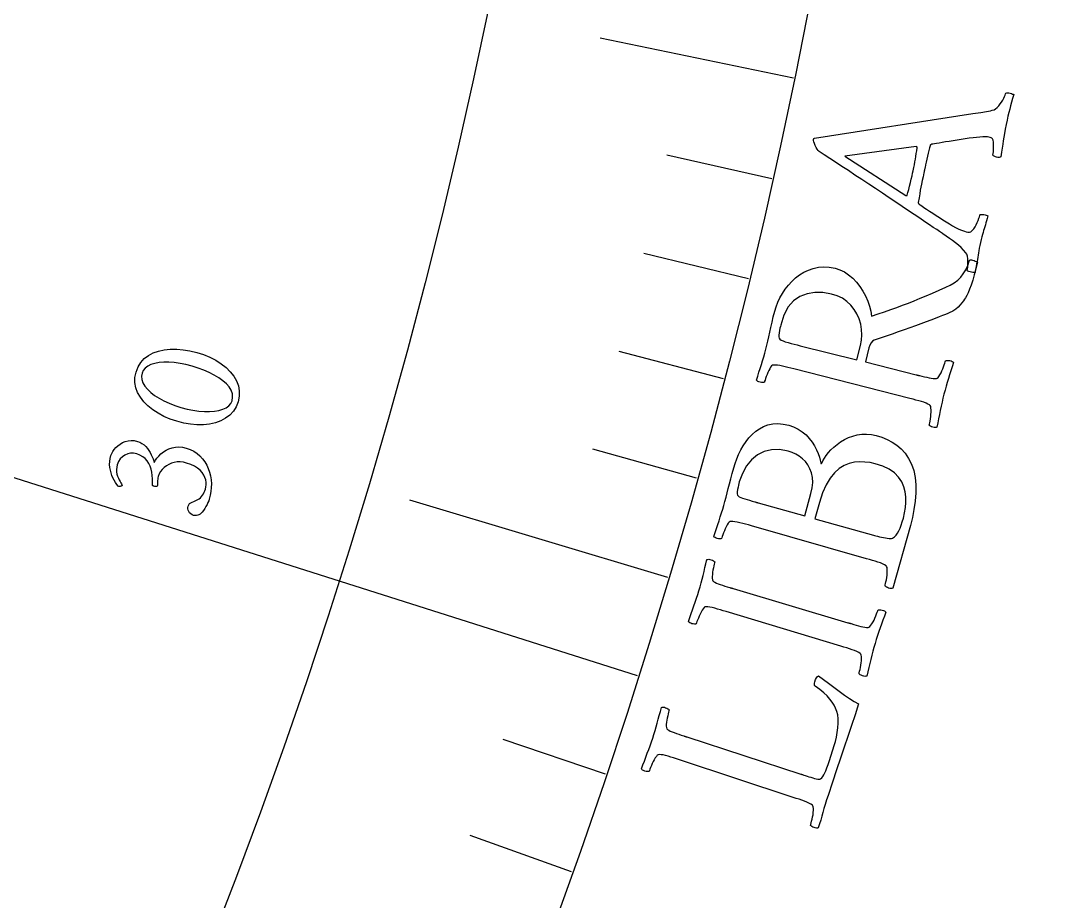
# Model space of a CAD drawing. Header units: millimetres. Extents: x -50 to 50, y -50 to 64.
# Drawn here: x 33.76 to 40.7, y -13.54 to -7.66 of the extents above; entities that cross this region are included whole.
import ezdxf

# ---------------------------------------------------------------- set-up
doc = ezdxf.new("R2010")
doc.units = ezdxf.units.MM
for name, color, linetype in [('ENGRAVE', 7, 'Continuous'), ('ENGRAVE_FINE', 8, 'Continuous'), ('TEXT', 5, 'Continuous')]:
    doc.layers.add(name, color=color, linetype=linetype)

msp = doc.modelspace()

# ---------------------------------------------------------------- linework, layer by layer
at = {"layer": 'ENGRAVE'}
for points in [[(38.9278, -8.0431), (37.6351, -7.776)], [(37.8839, -12.0362), (32.1656, -10.2195)], [(38.0869, -11.3776), (36.3622, -10.8624)]]:
    msp.add_lwpolyline(points, dxfattribs=at)
for radius in [49, 49, 47.6875, 45.25, 45.25, 43.325, 39.75, 39.75, 37.65]:
    msp.add_circle((0, 0), radius, dxfattribs=at)
at = {"layer": 'ENGRAVE_FINE'}
for points in [[(38.7829, -8.7149), (38.0804, -8.557)], [(38.6264, -9.3844), (37.9267, -9.2144)], [(38.4582, -10.0515), (37.7616, -9.8695)], [(38.2783, -10.716), (37.585, -10.5219)], [(37.6694, -12.6916), (36.9871, -12.4617)], [(37.4435, -13.3435), (36.7653, -13.1018)]]:
    msp.add_lwpolyline(points, dxfattribs=at)
at = {"layer": 'TEXT'}
for points in [[(39.9258, -9.0832), (39.9232, -9.0814), (39.9153, -9.0761), (39.9023, -9.0673), (39.884, -9.0549), (39.8612, -9.0396), (39.8347, -9.0219), (39.8044, -9.0017), (39.7703, -8.979), (39.7334, -8.9545), (39.6944, -8.9283), (39.6535, -8.9007), (39.6105, -8.8716), (39.5662, -8.8416), (39.5212, -8.8114), (39.4755, -8.7809), (39.4291, -8.7503), (39.3829, -8.7198), (39.3375, -8.69), (39.2932, -8.6607), (39.2498, -8.6321), (39.2082, -8.6047), (39.1691, -8.579), (39.1326, -8.5549), (39.0987, -8.5325), (39.092, -8.526), (39.0853, -8.5173), (39.0787, -8.5063), (39.072, -8.493), (39.0663, -8.4796), (39.0626, -8.4682), (39.061, -8.4587), (39.0614, -8.4513), (39.0618, -8.4497), (39.0623, -8.4484), (39.0628, -8.4475), (39.0633, -8.4469), (39.064, -8.4464), (39.0648, -8.4456), (39.0659, -8.4444), (39.0671, -8.4429), (40.1256, -8.2798), (40.1778, -8.2712), (40.2169, -8.2646), (40.2428, -8.26), (40.2556, -8.2573), (40.2668, -8.2535), (40.2777, -8.2473), (40.2884, -8.2387), (40.2989, -8.2277), (40.3087, -8.2154), (40.3174, -8.2029), (40.3251, -8.1902), (40.3317, -8.1772), (40.3371, -8.1653), (40.3412, -8.1557), (40.3439, -8.1484), (40.3454, -8.1435), (40.3514, -8.1413), (40.3584, -8.1407), (40.3665, -8.1414), (40.3757, -8.1437), (40.3844, -8.1464), (40.3911, -8.1487), (40.3957, -8.1507), (40.3984, -8.1522), (40.3912, -8.1786), (40.3843, -8.2037), (40.3779, -8.2273), (40.3718, -8.2495), (40.3659, -8.2722), (40.3599, -8.297), (40.3538, -8.324), (40.3475, -8.3532), (40.3413, -8.3841), (40.336, -8.4124), (40.3316, -8.438), (40.328, -8.4609), (40.3247, -8.4839), (40.321, -8.5096), (40.3167, -8.5381), (40.312, -8.5693), (40.3069, -8.5717), (40.3005, -8.5726), (40.293, -8.5722), (40.2843, -8.5704), (40.2758, -8.5676), (40.2689, -8.5644), (40.2636, -8.5606), (40.2598, -8.5563), (40.2615, -8.5465), (40.2628, -8.5342), (40.2638, -8.5193), (40.2645, -8.5019), (40.2644, -8.4846), (40.2631, -8.47), (40.2607, -8.4581), (40.257, -8.449), (40.2532, -8.4447), (40.2479, -8.4411), (40.2409, -8.4382), (40.2323, -8.4359), (40.2222, -8.4346), (40.2089, -8.4342), (40.1923, -8.4347), (40.1724, -8.4362), (40.1502, -8.4383), (40.1265, -8.441), (40.1014, -8.4443), (40.0748, -8.4481), (40.0476, -8.4522), (40.0208, -8.4564), (39.9943, -8.4606), (39.9682, -8.4649), (39.9435, -8.469), (39.921, -8.4727), (39.9007, -8.4761), (39.8828, -8.4791), (39.8681, -8.4815), (39.8576, -8.4833), (39.8514, -8.4843), (39.8493, -8.4847), (39.849, -8.4849), (39.8481, -8.4854), (39.8467, -8.4863), (39.8447, -8.4876), (39.8427, -8.4891), (39.8411, -8.4908), (39.84, -8.4925), (39.8394, -8.4943), (39.8354, -8.509), (39.8312, -8.5254), (39.827, -8.5434), (39.8226, -8.5631), (39.8183, -8.5834), (39.8141, -8.6029), (39.81, -8.6217), (39.8061, -8.6398), (39.8051, -8.6445), (39.804, -8.6492), (39.803, -8.6539), (39.802, -8.6585), (39.801, -8.6631), (39.8001, -8.6674), (39.7992, -8.6715), (39.7983, -8.6754), (39.7925, -8.7024), (39.7872, -8.7273), (39.7825, -8.7502), (39.7784, -8.7709), (39.7744, -8.7921), (39.7701, -8.8161), (39.7655, -8.8431), (39.7607, -8.8729), (39.7606, -8.874), (39.7609, -8.8754), (39.7614, -8.8771), (39.7622, -8.8791), (39.7631, -8.881), (39.7637, -8.8824), (39.7641, -8.8832), (39.7642, -8.8835), (39.7664, -8.8849), (39.7728, -8.8891), (39.7835, -8.8961), (39.7985, -8.9059), (39.8165, -8.9176), (39.8361, -8.9305), (39.8572, -8.9444), (39.88, -8.9595), (39.9031, -8.9747), (39.9256, -8.9892), (39.9475, -9.003), (39.9686, -9.0159), (39.9893, -9.0287), (40.0085, -9.0395), (40.0262, -9.0484), (40.0423, -9.0553), (40.057, -9.0608), (40.0701, -9.0653), (40.0817, -9.0688), (40.0918, -9.0714), (40.102, -9.0718), (40.1119, -9.0683), (40.1217, -9.0609), (40.1312, -9.0496), (40.14, -9.0361), (40.1479, -9.0222), (40.1548, -9.0077), (40.1606, -8.9928), (40.1654, -8.9791), (40.1691, -8.9682), (40.1716, -8.9602), (40.173, -8.955), (40.1763, -8.9539), (40.1815, -8.9534), (40.1886, -8.9536), (40.1977, -8.9545), (40.207, -8.956), (40.2149, -8.9579), (40.2213, -8.9602), (40.2263, -8.9629), (40.2215, -8.98), (40.217, -8.9958), (40.2128, -9.0103), (40.2089, -9.0235), (40.2051, -9.036), (40.2013, -9.0486), (40.1974, -9.0611), (40.1936, -9.0736), (40.1897, -9.0872), (40.1856, -9.1028), (40.1812, -9.1205), (40.1766, -9.1402), (40.1721, -9.1602), (40.1683, -9.1786), (40.1651, -9.1953), (40.1625, -9.2105), (40.1602, -9.2249), (40.1579, -9.2392), (40.1555, -9.2536), (40.1532, -9.268), (40.1507, -9.2833), (40.1477, -9.3005), (40.1442, -9.3195), (40.1403, -9.3405), (40.1371, -9.3415), (40.132, -9.3415), (40.125, -9.3407), (40.1161, -9.3388), (40.107, -9.3365), (40.0992, -9.3339), (40.0929, -9.3312), (40.088, -9.3283), (40.0898, -9.3183), (40.0912, -9.305), (40.0922, -9.2886), (40.0929, -9.2689), (40.0923, -9.2493), (40.0897, -9.2327), (40.085, -9.2193), (40.0782, -9.209), (40.063, -9.1912), (40.0465, -9.1742), (40.0287, -9.1581), (40.0096, -9.1428), (39.9896, -9.1279), (39.9689, -9.113), (39.9477, -9.0981), (39.9258, -9.0832)], [(39.2687, -8.5638), (39.6785, -8.8271), (39.6787, -8.8271), (39.6794, -8.8271), (39.6807, -8.8271), (39.6824, -8.827), (39.6842, -8.8269), (39.6855, -8.8265), (39.6863, -8.8259), (39.6868, -8.8251), (39.6918, -8.8067), (39.6971, -8.7865), (39.7026, -8.7645), (39.7084, -8.7408), (39.7139, -8.7174), (39.7188, -8.6964), (39.7231, -8.6779), (39.7267, -8.6617), (39.7311, -8.6407), (39.7351, -8.6208), (39.7386, -8.6018), (39.7416, -8.5838), (39.7445, -8.5659), (39.7475, -8.5472), (39.7507, -8.5277), (39.7541, -8.5074), (39.7542, -8.5056), (39.7536, -8.5041), (39.7523, -8.5028), (39.7504, -8.5017), (39.7485, -8.5009), (39.7471, -8.5003), (39.7462, -8.4999), (39.7459, -8.4998)], [(38.8011, -9.5996), (38.8098, -9.5696), (38.8213, -9.5398), (38.8353, -9.5101), (38.8521, -9.4806), (38.8711, -9.452), (38.8922, -9.4253), (38.9152, -9.4003), (38.9403, -9.3772), (38.9673, -9.3565), (38.9961, -9.339), (39.0267, -9.3247), (39.0592, -9.3136), (39.0932, -9.3065), (39.1288, -9.304), (39.1658, -9.3062), (39.2043, -9.3132), (39.2362, -9.3231), (39.2666, -9.3375), (39.2954, -9.3562), (39.3227, -9.3794), (39.348, -9.4058), (39.3707, -9.4344), (39.391, -9.465), (39.4088, -9.4978), (39.4236, -9.5316), (39.4349, -9.5652), (39.4429, -9.5986), (39.4474, -9.6318), (39.4925, -9.6175), (39.5358, -9.6032), (39.5774, -9.5889), (39.6173, -9.5747), (39.6563, -9.5602), (39.6952, -9.5452), (39.7342, -9.5296), (39.7731, -9.5135), (39.8131, -9.4966), (39.8552, -9.4787), (39.8993, -9.4597), (39.9456, -9.4397), (39.9748, -9.4254), (40.001, -9.4094), (40.0241, -9.3919), (40.0441, -9.3727), (40.0617, -9.3506), (40.0776, -9.3242), (40.0918, -9.2935), (40.1041, -9.2586), (40.1094, -9.2566), (40.116, -9.2564), (40.1239, -9.258), (40.1331, -9.2613), (40.1419, -9.2652), (40.1487, -9.2684), (40.1534, -9.2709), (40.1561, -9.2726), (40.1454, -9.3168), (40.1348, -9.3569), (40.1242, -9.3929), (40.1137, -9.4248), (40.1036, -9.4525), (40.094, -9.4761), (40.0851, -9.4954), (40.0767, -9.5105), (40.07, -9.5198), (40.0618, -9.5308), (40.0521, -9.5434), (40.0408, -9.5576), (40.0273, -9.5722), (40.0107, -9.5857), (39.991, -9.5983), (39.9682, -9.6098), (39.9573, -9.6144), (39.9424, -9.6205), (39.9234, -9.6281), (39.9004, -9.6371), (39.8739, -9.6474), (39.8449, -9.6584), (39.8131, -9.6703), (39.7787, -9.6829), (39.7423, -9.6962), (39.7047, -9.7099), (39.6658, -9.724), (39.6258, -9.7385), (39.5853, -9.7529), (39.5454, -9.767), (39.5058, -9.7806), (39.4668, -9.7938), (39.4548, -9.8004), (39.4447, -9.811), (39.4367, -9.8255), (39.4306, -9.8439), (39.4069, -9.9383), (39.7456, -10.0238), (39.7484, -10.0245), (39.7512, -10.0252), (39.754, -10.0259), (39.7568, -10.0266), (39.7596, -10.0273), (39.7624, -10.028), (39.7652, -10.0287), (39.7679, -10.0294), (39.7852, -10.0337), (39.8017, -10.0377), (39.8175, -10.0413), (39.8324, -10.0446), (39.8464, -10.0474), (39.8592, -10.0492), (39.8709, -10.0501), (39.8815, -10.05), (39.8869, -10.0479), (39.8927, -10.0429), (39.899, -10.035), (39.9058, -10.0243), (39.9126, -10.0118), (39.9189, -9.9987), (39.9248, -9.9849), (39.9301, -9.9706), (39.9348, -9.957), (39.9385, -9.9458), (39.9413, -9.9367), (39.9432, -9.93), (39.9483, -9.9286), (39.9546, -9.9281), (39.9621, -9.9285), (39.9709, -9.9299), (39.9795, -9.9321), (39.9865, -9.935), (39.9917, -9.9386), (39.9954, -9.943), (39.9866, -9.9704), (39.9781, -9.9973), (39.9699, -10.0236), (39.9618, -10.0493), (39.9541, -10.075), (39.9466, -10.1011), (39.9393, -10.1277), (39.9322, -10.1547), (39.9257, -10.1811), (39.9194, -10.2078), (39.9134, -10.2349), (39.9077, -10.2623), (39.9021, -10.29), (39.8966, -10.3179), (39.8911, -10.3461), (39.8856, -10.3746), (39.8803, -10.3767), (39.874, -10.3773), (39.8665, -10.3765), (39.8579, -10.3744), (39.8495, -10.3714), (39.8426, -10.3682), (39.8373, -10.3647), (39.8336, -10.361), (39.8352, -10.3542), (39.837, -10.345), (39.8391, -10.3333), (39.8415, -10.3191), (39.8436, -10.3039), (39.8451, -10.2889), (39.8459, -10.274), (39.846, -10.2594), (39.8452, -10.2464), (39.8435, -10.2365), (39.8406, -10.2298), (39.8367, -10.2261), (39.8256, -10.2197), (39.8127, -10.2137), (39.7979, -10.2081), (39.7813, -10.2029), (39.7633, -10.1979), (39.7447, -10.1928), (39.7254, -10.1876), (39.7053, -10.1824), (38.9295, -9.9854), (38.9093, -9.9803), (38.8897, -9.9754), (38.8706, -9.9709), (38.8521, -9.9665), (38.8346, -9.963), (38.8187, -9.9606), (38.8043, -9.9596), (38.7915, -9.9597), (38.7856, -9.9608), (38.7796, -9.9652), (38.7736, -9.9728), (38.7675, -9.9837), (38.7614, -9.9963), (38.7557, -10.0093), (38.7502, -10.0225), (38.745, -10.0361), (38.7404, -10.0488), (38.7367, -10.0595), (38.7339, -10.068), (38.732, -10.0745), (38.727, -10.0758), (38.7207, -10.0762), (38.7132, -10.0756), (38.7044, -10.0741), (38.6958, -10.0718), (38.6889, -10.0689), (38.6836, -10.0653), (38.68, -10.061), (38.6881, -10.0342), (38.6961, -10.0077), (38.7041, -9.9816), (38.7122, -9.9558), (38.7201, -9.9303), (38.7275, -9.9048), (38.7346, -9.8792), (38.7413, -9.8538), (38.748, -9.8268), (38.7547, -9.7988), (38.7614, -9.7697), (38.7682, -9.7395), (38.7753, -9.7077), (38.7831, -9.6738), (38.7917, -9.6377), (38.8011, -9.5996)], [(39.1809, -9.4848), (39.1229, -9.475), (39.0684, -9.4743), (39.0173, -9.4829), (38.9697, -9.5006), (38.9272, -9.5293), (38.8917, -9.5709), (38.863, -9.6254), (38.8412, -9.6928), (38.839, -9.7022), (38.8365, -9.7137), (38.8336, -9.7275), (38.8305, -9.7435), (38.8283, -9.759), (38.8284, -9.7713), (38.8308, -9.7805), (38.8355, -9.7865), (38.8445, -9.7922), (38.8567, -9.7979), (38.8719, -9.8035), (38.8902, -9.809), (38.9102, -9.8145), (38.9303, -9.8198), (38.9505, -9.8251), (38.9709, -9.8303), (39.3511, -9.9242), (39.3752, -9.8281), (39.3818, -9.7928), (39.3841, -9.7574), (39.3821, -9.7217), (39.3758, -9.6859), (39.3654, -9.651), (39.3509, -9.6182), (39.3325, -9.5876), (39.31, -9.5591), (39.2836, -9.5338), (39.2533, -9.5131), (39.2191, -9.4967), (39.1809, -9.4848)], [(34.5326, -10.0067), (34.5458, -9.9721), (34.5639, -9.942), (34.587, -9.9164), (34.6152, -9.8954), (34.6473, -9.8787), (34.6824, -9.8661), (34.7204, -9.8577), (34.7615, -9.8534), (34.8045, -9.8531), (34.8485, -9.8566), (34.8933, -9.8639), (34.939, -9.8751), (34.9838, -9.8896), (35.0258, -9.9069), (35.065, -9.9272), (35.1014, -9.9503), (35.134, -9.9759), (35.1619, -10.0035), (35.1852, -10.0332), (35.2038, -10.0648), (35.2166, -10.098), (35.2227, -10.1324), (35.2221, -10.1678), (35.2147, -10.2044), (35.2017, -10.2383), (35.1834, -10.268), (35.16, -10.2935), (35.1313, -10.3148), (35.0986, -10.3319), (35.0631, -10.3448), (35.0246, -10.3535), (34.9832, -10.3579), (34.9401, -10.3583), (34.8961, -10.3546), (34.8513, -10.3469), (34.8057, -10.3352), (34.7611, -10.3202), (34.7193, -10.3023), (34.6804, -10.2816), (34.6442, -10.2581), (34.6119, -10.2323), (34.5843, -10.2045), (34.5614, -10.1749), (34.5433, -10.1433), (34.5308, -10.1104), (34.5249, -10.0767), (34.5255, -10.0421), (34.5326, -10.0067)], [(34.5732, -10.0127), (34.5696, -10.0346), (34.5715, -10.0564), (34.5789, -10.0783), (34.5919, -10.1), (34.6096, -10.1214), (34.6312, -10.1419), (34.6569, -10.1617), (34.6865, -10.1807), (34.7193, -10.1985), (34.7547, -10.2148), (34.7926, -10.2294), (34.8331, -10.2425), (34.8737, -10.2533), (34.9133, -10.2614), (34.9518, -10.2668), (34.9893, -10.2696), (35.0247, -10.2697), (35.0572, -10.2673), (35.0866, -10.2622), (35.1131, -10.2546), (35.1356, -10.2443), (35.1534, -10.2313), (35.1663, -10.2157), (35.1744, -10.1974), (35.1784, -10.1737), (35.1765, -10.1505), (35.1687, -10.1278), (35.155, -10.1057), (35.1364, -10.0843), (35.1136, -10.0639), (35.0867, -10.0445), (35.0557, -10.026), (35.0217, -10.0088), (34.9856, -9.9932), (34.9474, -9.9791), (34.9072, -9.9666), (34.8661, -9.956), (34.8266, -9.9481), (34.7885, -9.9429), (34.752, -9.9403), (34.7177, -9.9404), (34.6864, -9.9431), (34.6579, -9.9483), (34.6324, -9.956), (34.6107, -9.9664), (34.5936, -9.9792), (34.5811, -9.9947), (34.5732, -10.0127)], [(38.5271, -10.6461), (38.5363, -10.6162), (38.5473, -10.5864), (38.5601, -10.5565), (38.5748, -10.5267), (38.5912, -10.4978), (38.6094, -10.4709), (38.6292, -10.4458), (38.6508, -10.4226), (38.6741, -10.402), (38.6995, -10.3846), (38.7269, -10.3704), (38.7562, -10.3593), (38.7876, -10.3523), (38.8212, -10.3503), (38.8569, -10.3532), (38.8948, -10.3611), (38.9277, -10.3721), (38.958, -10.3866), (38.9856, -10.4046), (39.0105, -10.4263), (39.0325, -10.4501), (39.0517, -10.4747), (39.0679, -10.4999), (39.0811, -10.5259), (39.0917, -10.5511), (39.0999, -10.5741), (39.1058, -10.5948), (39.1092, -10.6133), (39.1105, -10.6159), (39.1121, -10.6171), (39.1142, -10.6169), (39.1166, -10.6153), (39.1234, -10.5987), (39.1328, -10.5812), (39.1449, -10.5631), (39.1597, -10.5441), (39.1769, -10.5251), (39.1963, -10.5068), (39.2179, -10.4892), (39.2416, -10.4723), (39.2671, -10.4569), (39.294, -10.444), (39.3224, -10.4336), (39.3523, -10.4256), (39.3832, -10.4208), (39.4148, -10.4199), (39.4472, -10.4229), (39.4802, -10.4297), (39.5181, -10.4415), (39.5536, -10.4563), (39.5869, -10.4741), (39.6178, -10.495), (39.6463, -10.5196), (39.672, -10.549), (39.695, -10.583), (39.7152, -10.6217), (39.7306, -10.6635), (39.7406, -10.7095), (39.745, -10.7595), (39.7439, -10.8136), (39.7389, -10.8693), (39.7314, -10.9241), (39.7214, -10.978), (39.7091, -11.0309), (39.5902, -11.4501), (39.5849, -11.452), (39.5785, -11.4525), (39.5711, -11.4515), (39.5625, -11.4491), (39.5542, -11.4459), (39.5475, -11.4425), (39.5423, -11.4389), (39.5386, -11.4352), (39.5404, -11.4284), (39.5425, -11.4192), (39.5449, -11.4075), (39.5476, -11.3935), (39.5502, -11.3783), (39.5521, -11.3633), (39.5533, -11.3485), (39.5538, -11.3339), (39.5534, -11.3209), (39.5519, -11.311), (39.5492, -11.3041), (39.5454, -11.3003), (39.5345, -11.2936), (39.5217, -11.2873), (39.5071, -11.2813), (39.4906, -11.2756), (39.4728, -11.2701), (39.4543, -11.2645), (39.4351, -11.2589), (39.4152, -11.2531), (38.6456, -11.0334), (38.6255, -11.0277), (38.6061, -11.0223), (38.5871, -11.0172), (38.5687, -11.0124), (38.5513, -11.0084), (38.5355, -11.0056), (38.5211, -11.0042), (38.5083, -11.004), (38.5024, -11.0049), (38.4963, -11.0091), (38.4901, -11.0166), (38.4836, -11.0272), (38.4772, -11.0398), (38.4711, -11.0528), (38.4652, -11.0662), (38.4595, -11.08), (38.4544, -11.093), (38.4504, -11.1038), (38.4473, -11.1124), (38.4452, -11.1189), (38.4402, -11.1201), (38.4339, -11.1203), (38.4263, -11.1195), (38.4176, -11.1178), (38.4091, -11.1153), (38.4023, -11.1121), (38.3971, -11.1084), (38.3936, -11.104), (38.4024, -11.0773), (38.4112, -11.0509), (38.42, -11.0248), (38.4289, -10.9989), (38.4375, -10.9731), (38.4458, -10.9475), (38.4536, -10.922), (38.461, -10.8967), (38.4684, -10.87), (38.4758, -10.8423), (38.4832, -10.8137), (38.4907, -10.7841), (38.4985, -10.7529), (38.5072, -10.7195), (38.5168, -10.6839), (38.5271, -10.6461)], [(34.3649, -10.5645), (34.3701, -10.5511), (34.3774, -10.5377), (34.3869, -10.5242), (34.3985, -10.5107), (34.4119, -10.4979), (34.4269, -10.4869), (34.4433, -10.4775), (34.4611, -10.4698), (34.4801, -10.4645), (34.4998, -10.4627), (34.5203, -10.4642), (34.5416, -10.4691), (34.5577, -10.4751), (34.5724, -10.483), (34.5859, -10.4927), (34.5981, -10.5043), (34.609, -10.5172), (34.6188, -10.5305), (34.6273, -10.5444), (34.6346, -10.5588), (34.6409, -10.573), (34.6463, -10.5863), (34.6508, -10.5986), (34.6544, -10.61), (34.6623, -10.5957), (34.6723, -10.5814), (34.6845, -10.5673), (34.6989, -10.5532), (34.7152, -10.54), (34.733, -10.5287), (34.7524, -10.5193), (34.7734, -10.5117), (34.7957, -10.5069), (34.819, -10.5056), (34.8434, -10.508), (34.8688, -10.514), (34.8948, -10.5234), (34.9186, -10.5354), (34.9402, -10.5498), (34.9596, -10.5668), (34.9769, -10.5858), (34.992, -10.6062), (35.0048, -10.628), (35.0155, -10.6512), (35.0239, -10.6754), (35.0302, -10.7003), (35.0342, -10.7257), (35.0361, -10.7518), (35.0358, -10.778), (35.0334, -10.8038), (35.0288, -10.8293), (35.0221, -10.8544), (35.0184, -10.8653), (35.0135, -10.8772), (35.0074, -10.8901), (35.0002, -10.9041), (34.9921, -10.9181), (34.9834, -10.9311), (34.974, -10.9431), (34.9639, -10.954), (34.961, -10.9558), (34.9568, -10.9578), (34.9514, -10.9599), (34.9448, -10.9623), (34.9376, -10.9642), (34.9306, -10.965), (34.9238, -10.9646), (34.9173, -10.9632), (34.9068, -10.9589), (34.8979, -10.9534), (34.8906, -10.9464), (34.8849, -10.9382), (34.8809, -10.9293), (34.8789, -10.9204), (34.8788, -10.9117), (34.8805, -10.903), (34.8848, -10.8931), (34.8907, -10.885), (34.8984, -10.8787), (34.9078, -10.8742), (34.9179, -10.8704), (34.9275, -10.8665), (34.9367, -10.8623), (34.9454, -10.858), (34.9548, -10.8522), (34.9634, -10.8453), (34.971, -10.8373), (34.9777, -10.8282), (34.9835, -10.8185), (34.9886, -10.8086), (34.9929, -10.7985), (34.9965, -10.7883), (34.9999, -10.7739), (35.0013, -10.7588), (35.0008, -10.743), (34.9983, -10.7266), (34.9935, -10.71), (34.9856, -10.6938), (34.9749, -10.678), (34.9613, -10.6625), (34.9443, -10.648), (34.9235, -10.635), (34.8989, -10.6236), (34.8705, -10.6136), (34.8492, -10.6084), (34.8284, -10.6061), (34.8082, -10.6066), (34.7885, -10.6098), (34.7697, -10.6155), (34.7521, -10.623), (34.7358, -10.6325), (34.7208, -10.6439), (34.7075, -10.6568), (34.6965, -10.671), (34.6878, -10.6863), (34.6814, -10.7029), (34.679, -10.7117), (34.6774, -10.7207), (34.6763, -10.7299), (34.676, -10.7395), (34.6759, -10.7486), (34.6757, -10.7566), (34.6754, -10.7635), (34.675, -10.7692), (34.6696, -10.7707), (34.6641, -10.7711), (34.6584, -10.7707), (34.6525, -10.7693), (34.6491, -10.7681), (34.6462, -10.7668), (34.644, -10.7653), (34.6424, -10.7638), (34.6434, -10.7415), (34.6429, -10.7193), (34.6411, -10.6973), (34.6379, -10.6754), (34.633, -10.6543), (34.6261, -10.6346), (34.6172, -10.6163), (34.6063, -10.5994), (34.5931, -10.5843), (34.5772, -10.5716), (34.5586, -10.5612), (34.5372, -10.5531), (34.5165, -10.5487), (34.4964, -10.5485), (34.477, -10.5524), (34.4582, -10.5605), (34.4412, -10.5721), (34.4271, -10.5868), (34.4159, -10.6046), (34.4075, -10.6254), (34.4036, -10.6417), (34.4019, -10.6575), (34.4025, -10.6729), (34.4054, -10.6878), (34.4096, -10.7019), (34.4144, -10.7147), (34.4197, -10.7264), (34.4256, -10.7368), (34.4311, -10.7458), (34.4354, -10.7532), (34.4385, -10.7589), (34.4404, -10.7631), (34.4393, -10.7651), (34.4372, -10.7668), (34.4342, -10.7682), (34.4302, -10.7693), (34.4259, -10.7699), (34.4217, -10.7701), (34.4177, -10.7697), (34.4138, -10.7688), (34.4042, -10.7564), (34.3951, -10.7429), (34.3866, -10.7284), (34.3787, -10.7128), (34.3716, -10.6963), (34.3658, -10.6792), (34.3612, -10.6613), (34.3579, -10.6427), (34.3563, -10.6237), (34.3569, -10.6043), (34.3598, -10.5845), (34.3649, -10.5645)], [(39.0016, -10.9668), (39.043, -10.8182), (39.0517, -10.7793), (39.0553, -10.7431), (39.0539, -10.7098), (39.0474, -10.6793), (39.0369, -10.6516), (39.0233, -10.6267), (39.0065, -10.6045), (38.9866, -10.585), (38.9646, -10.5682), (38.9415, -10.5543), (38.9172, -10.5431), (38.8919, -10.5347), (38.8338, -10.5241), (38.78, -10.5247), (38.7304, -10.5366), (38.6852, -10.5597), (38.6453, -10.5926), (38.6119, -10.6336), (38.5851, -10.6829), (38.5647, -10.7404), (38.5622, -10.7496), (38.5594, -10.7611), (38.5562, -10.7748), (38.5526, -10.7907), (38.55, -10.8061), (38.5498, -10.8185), (38.552, -10.8277), (38.5565, -10.8338), (38.5642, -10.8386), (38.5742, -10.8434), (38.5864, -10.8483), (38.6009, -10.8531), (38.6167, -10.858), (38.633, -10.8629), (38.6498, -10.8678), (38.6672, -10.8727), (38.6707, -10.8737), (38.6741, -10.8747), (38.6772, -10.8755), (38.6801, -10.8764), (38.6829, -10.8771), (38.6856, -10.8779), (38.6884, -10.8787), (38.6912, -10.8795)], [(39.0699, -10.986), (39.4617, -11.0961), (39.469, -11.0981), (39.4781, -11.1005), (39.489, -11.1033), (39.5016, -11.1064), (39.515, -11.1094), (39.5282, -11.1121), (39.5411, -11.1143), (39.5538, -11.116), (39.5653, -11.1171), (39.5748, -11.1174), (39.5823, -11.1169), (39.5878, -11.1155), (39.601, -11.1071), (39.6127, -11.0962), (39.6228, -11.0826), (39.6314, -11.0665), (39.6391, -11.0482), (39.6467, -11.0279), (39.654, -11.0056), (39.661, -10.9815), (39.6693, -10.9468), (39.6748, -10.9118), (39.6777, -10.8764), (39.6779, -10.8407), (39.674, -10.8056), (39.6646, -10.7718), (39.6497, -10.7394), (39.6293, -10.7085), (39.6022, -10.6802), (39.5672, -10.6558), (39.5243, -10.6353), (39.4736, -10.6187), (39.4391, -10.6111), (39.4044, -10.607), (39.3694, -10.6063), (39.3341, -10.6089), (39.2992, -10.6165), (39.2653, -10.6307), (39.2325, -10.6514), (39.2008, -10.6787), (39.1711, -10.7141), (39.1445, -10.759), (39.1209, -10.8135), (39.1003, -10.8776)], [(38.2949, -11.4665), (38.3025, -11.4405), (38.3096, -11.4148), (38.3163, -11.3893), (38.3225, -11.364), (38.3286, -11.3386), (38.3349, -11.3126), (38.3415, -11.2861), (38.3484, -11.2591), (38.3537, -11.2572), (38.3601, -11.2569), (38.3675, -11.2579), (38.3761, -11.2603), (38.3844, -11.2636), (38.3911, -11.2669), (38.3963, -11.2705), (38.4, -11.2742), (38.3983, -11.2808), (38.3962, -11.2897), (38.3938, -11.301), (38.3911, -11.3147), (38.3885, -11.3294), (38.3863, -11.3437), (38.3846, -11.3576), (38.3834, -11.3713), (38.3831, -11.3835), (38.3844, -11.3931), (38.3871, -11.4003), (38.3914, -11.405), (38.4005, -11.4104), (38.4113, -11.4156), (38.4235, -11.4207), (38.4373, -11.4256), (38.4523, -11.4304), (38.468, -11.4354), (38.4843, -11.4405), (38.5015, -11.4456), (38.5042, -11.4464), (38.507, -11.4472), (38.5097, -11.4481), (38.5125, -11.4489), (38.5153, -11.4497), (38.518, -11.4505), (38.5208, -11.4514), (38.5235, -11.4522), (39.2907, -11.6802), (39.2935, -11.6811), (39.2962, -11.6819), (39.299, -11.6827), (39.3018, -11.6835), (39.3045, -11.6843), (39.3073, -11.6852), (39.31, -11.686), (39.3128, -11.6868), (39.3299, -11.6918), (39.3462, -11.6965), (39.3618, -11.7008), (39.3766, -11.7047), (39.3904, -11.708), (39.4032, -11.7104), (39.4148, -11.7118), (39.4254, -11.7122), (39.4308, -11.7103), (39.4369, -11.7055), (39.4435, -11.6979), (39.4508, -11.6875), (39.4581, -11.6753), (39.4649, -11.6624), (39.4713, -11.649), (39.4773, -11.6348), (39.4825, -11.6215), (39.4868, -11.6104), (39.4899, -11.6015), (39.4921, -11.5948), (39.4972, -11.5936), (39.5035, -11.5934), (39.511, -11.5942), (39.5198, -11.5959), (39.5283, -11.5985), (39.5351, -11.6017), (39.5402, -11.6055), (39.5436, -11.61), (39.5338, -11.637), (39.5241, -11.6635), (39.5148, -11.6895), (39.5057, -11.7149), (39.4969, -11.7402), (39.4882, -11.766), (39.4799, -11.7922), (39.4717, -11.8189), (39.4641, -11.845), (39.4567, -11.8715), (39.4495, -11.8982), (39.4427, -11.9254), (39.4359, -11.9528), (39.4292, -11.9805), (39.4225, -12.0084), (39.4159, -12.0366), (39.4105, -12.0385), (39.4042, -12.0389), (39.3967, -12.0378), (39.3882, -12.0353), (39.3799, -12.0319), (39.3732, -12.0284), (39.3681, -12.0247), (39.3645, -12.0209), (39.3664, -12.0142), (39.3686, -12.005), (39.3712, -11.9934), (39.3741, -11.9794), (39.3769, -11.9643), (39.379, -11.9493), (39.3804, -11.9345), (39.3811, -11.9199), (39.3809, -11.9069), (39.3796, -11.897), (39.377, -11.8901), (39.3733, -11.8862), (39.3624, -11.8794), (39.3498, -11.8728), (39.3352, -11.8666), (39.3188, -11.8607), (39.3012, -11.8549), (39.2827, -11.8491), (39.2636, -11.8431), (39.2438, -11.8371), (38.4775, -11.6059), (38.4576, -11.6), (38.4381, -11.5943), (38.4193, -11.5889), (38.401, -11.5838), (38.3837, -11.5795), (38.3678, -11.5765), (38.3535, -11.5749), (38.3406, -11.5745), (38.3347, -11.5753), (38.3286, -11.5794), (38.3223, -11.5868), (38.3157, -11.5974), (38.3091, -11.6098), (38.3027, -11.6227), (38.2966, -11.636), (38.2907, -11.6498), (38.2855, -11.6627), (38.2813, -11.6734), (38.2781, -11.682), (38.2759, -11.6885), (38.2708, -11.6896), (38.2645, -11.6897), (38.257, -11.6888), (38.2483, -11.687), (38.2398, -11.6843), (38.233, -11.6811), (38.2279, -11.6772), (38.2245, -11.6728), (38.2337, -11.6463), (38.2429, -11.62), (38.2521, -11.594), (38.2613, -11.5682), (38.2704, -11.5426), (38.279, -11.5171), (38.2872, -11.4918), (38.2949, -11.4665)], [(38.9758, -12.6916), (38.9779, -12.6922), (38.9804, -12.6931), (38.9833, -12.694), (38.9868, -12.6951), (38.9956, -12.698), (39.0057, -12.7013), (39.017, -12.705), (39.0296, -12.7091), (39.0426, -12.7132), (39.0551, -12.7169), (39.0671, -12.7202), (39.0786, -12.723), (39.0888, -12.7251), (39.0968, -12.7259), (39.1028, -12.7256), (39.1065, -12.724), (39.1155, -12.7162), (39.1235, -12.7069), (39.1305, -12.6962), (39.1367, -12.684), (39.1428, -12.6692), (39.1498, -12.6504), (39.1577, -12.6277), (39.1665, -12.6012), (39.1989, -12.4999), (39.2066, -12.4733), (39.2131, -12.4449), (39.2186, -12.4147), (39.2229, -12.3828), (39.2254, -12.3514), (39.2251, -12.3225), (39.2221, -12.2962), (39.2164, -12.2725), (39.2084, -12.2521), (39.198, -12.2316), (39.1851, -12.2109), (39.1697, -12.1902), (39.1511, -12.1692), (39.1286, -12.1479), (39.1021, -12.1263), (39.0717, -12.1043), (39.0679, -12.0999), (39.066, -12.0935), (39.0663, -12.0853), (39.0687, -12.0752), (39.0741, -12.0603), (39.0799, -12.0486), (39.0864, -12.04), (39.0933, -12.0346), (39.1265, -12.0592), (39.1607, -12.0848), (39.1958, -12.1113), (39.2319, -12.1388), (39.2673, -12.165), (39.3006, -12.1877), (39.3317, -12.2067), (39.3607, -12.2223), (39.3378, -12.2951), (39.3143, -12.3675), (39.2903, -12.4395), (39.2658, -12.5111), (39.2405, -12.5848), (39.214, -12.6633), (39.1863, -12.7464), (39.1574, -12.8342), (39.1476, -12.8647), (39.1386, -12.8937), (39.1304, -12.9213), (39.1232, -12.9473), (39.1161, -12.9727), (39.1085, -12.9985), (39.1003, -13.0246), (39.0917, -13.0511), (39.0863, -13.0528), (39.0799, -13.053), (39.0725, -13.0517), (39.0641, -13.049), (39.0559, -13.0454), (39.0493, -13.0418), (39.0442, -13.038), (39.0407, -13.0341), (39.0428, -13.0273), (39.0452, -13.0182), (39.0481, -13.0067), (39.0514, -12.9928), (39.0546, -12.9777), (39.0571, -12.9628), (39.0589, -12.9481), (39.06, -12.9335), (39.0601, -12.9205), (39.059, -12.9105), (39.0566, -12.9036), (39.053, -12.8996), (39.0424, -12.8925), (39.0298, -12.8856), (39.0155, -12.879), (38.9992, -12.8727), (38.9817, -12.8665), (38.9635, -12.8601), (38.9445, -12.8537), (38.9248, -12.8471), (38.1648, -12.5963), (38.145, -12.5898), (38.1257, -12.5836), (38.107, -12.5778), (38.0888, -12.5722), (38.0716, -12.5675), (38.0559, -12.5641), (38.0416, -12.562), (38.0288, -12.5613), (38.0228, -12.562), (38.0166, -12.566), (38.0101, -12.5731), (38.0032, -12.5836), (37.9963, -12.5958), (37.9896, -12.6085), (37.9832, -12.6217), (37.9769, -12.6353), (37.9714, -12.648), (37.9669, -12.6587), (37.9635, -12.6672), (37.9611, -12.6736), (37.956, -12.6746), (37.9497, -12.6745), (37.9422, -12.6734), (37.9336, -12.6714), (37.9251, -12.6685), (37.9184, -12.6651), (37.9134, -12.6611), (37.9101, -12.6566), (37.92, -12.6303), (37.9298, -12.6043), (37.9397, -12.5785), (37.9496, -12.553), (37.9593, -12.5276), (37.9686, -12.5024), (37.9775, -12.4772), (37.9859, -12.4522), (37.9941, -12.4264), (38.0019, -12.4009), (38.0092, -12.3755), (38.016, -12.3504), (38.0228, -12.3251), (38.0298, -12.2994), (38.0371, -12.273), (38.0447, -12.2462), (38.05, -12.2445), (38.0564, -12.2443), (38.0638, -12.2455), (38.0723, -12.2482), (38.0805, -12.2516), (38.0872, -12.2552), (38.0923, -12.2589), (38.0959, -12.2627), (38.0939, -12.2692), (38.0916, -12.2781), (38.089, -12.2893), (38.0859, -12.3029), (38.0829, -12.3175), (38.0804, -12.3318), (38.0783, -12.3457), (38.0767, -12.3593), (38.0762, -12.3714), (38.0772, -12.3812), (38.0798, -12.3884), (38.0839, -12.3932), (38.0929, -12.3988), (38.1035, -12.4043), (38.1156, -12.4097), (38.1293, -12.4149), (38.1441, -12.4202), (38.1596, -12.4256), (38.1759, -12.431), (38.1929, -12.4366), (38.1956, -12.4375), (38.1983, -12.4384), (38.2011, -12.4393), (38.2038, -12.4402), (38.2066, -12.4411), (38.2093, -12.442), (38.212, -12.4429), (38.2148, -12.4438)]]:
    msp.add_lwpolyline(points, close=True, dxfattribs=at)

doc.saveas('drawing.dxf')
